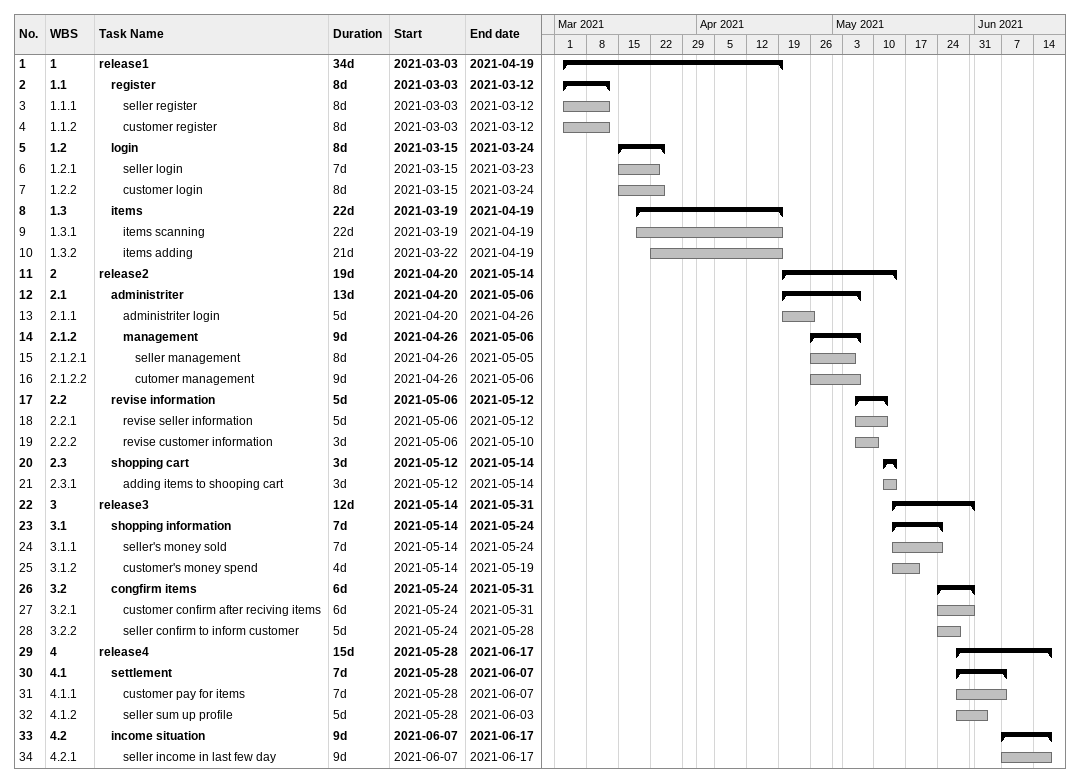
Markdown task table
| ID | WBS | Task | Duration | Start | Finish |
|---|---|---|---|---|---|
| 1 | 1 | **release1** | 34d | 2021-03-03 | 2021-04-19 |
| 2 | 1.1 | **register** | 8d | 2021-03-03 | 2021-03-12 |
| 3 | 1.1.1 | seller register | 8d | 2021-03-03 | 2021-03-12 |
| 4 | 1.1.2 | customer register | 8d | 2021-03-03 | 2021-03-12 |
| 5 | 1.2 | **login** | 8d | 2021-03-15 | 2021-03-24 |
| 6 | 1.2.1 | seller login | 7d | 2021-03-15 | 2021-03-23 |
| 7 | 1.2.2 | customer login | 8d | 2021-03-15 | 2021-03-24 |
| 8 | 1.3 | **items** | 22d | 2021-03-19 | 2021-04-19 |
| 9 | 1.3.1 | items scanning | 22d | 2021-03-19 | 2021-04-19 |
| 10 | 1.3.2 | items adding | 21d | 2021-03-22 | 2021-04-19 |
| 11 | 2 | **release2** | 19d | 2021-04-20 | 2021-05-14 |
| 12 | 2.1 | **administriter** | 13d | 2021-04-20 | 2021-05-06 |
| 13 | 2.1.1 | administriter login | 5d | 2021-04-20 | 2021-04-26 |
| 14 | 2.1.2 | **management** | 9d | 2021-04-26 | 2021-05-06 |
| 15 | 2.1.2.1 | seller management | 8d | 2021-04-26 | 2021-05-05 |
| 16 | 2.1.2.2 | cutomer management | 9d | 2021-04-26 | 2021-05-06 |
| 17 | 2.2 | **revise information** | 5d | 2021-05-06 | 2021-05-12 |
| 18 | 2.2.1 | revise seller information | 5d | 2021-05-06 | 2021-05-12 |
| 19 | 2.2.2 | revise customer information | 3d | 2021-05-06 | 2021-05-10 |
| 20 | 2.3 | **shopping cart** | 3d | 2021-05-12 | 2021-05-14 |
| 21 | 2.3.1 | adding items to shooping cart | 3d | 2021-05-12 | 2021-05-14 |
| 22 | 3 | **release3** | 12d | 2021-05-14 | 2021-05-31 |
| 23 | 3.1 | **shopping information** | 7d | 2021-05-14 | 2021-05-24 |
| 24 | 3.1.1 | seller's money sold | 7d | 2021-05-14 | 2021-05-24 |
| 25 | 3.1.2 | customer's money spend | 4d | 2021-05-14 | 2021-05-19 |
| 26 | 3.2 | **congfirm items** | 6d | 2021-05-24 | 2021-05-31 |
| 27 | 3.2.1 | customer confirm after reciving items | 6d | 2021-05-24 | 2021-05-31 |
| 28 | 3.2.2 | seller confirm to inform customer | 5d | 2021-05-24 | 2021-05-28 |
| 29 | 4 | **release4** | 15d | 2021-05-28 | 2021-06-17 |
| 30 | 4.1 | **settlement** | 7d | 2021-05-28 | 2021-06-07 |
| 31 | 4.1.1 | customer pay for items | 7d | 2021-05-28 | 2021-06-07 |
| 32 | 4.1.2 | seller sum up profile | 5d | 2021-05-28 | 2021-06-03 |
| 33 | 4.2 | **income situation** | 9d | 2021-06-07 | 2021-06-17 |
| 34 | 4.2.1 | seller income in last few day | 9d | 2021-06-07 | 2021-06-17 |
